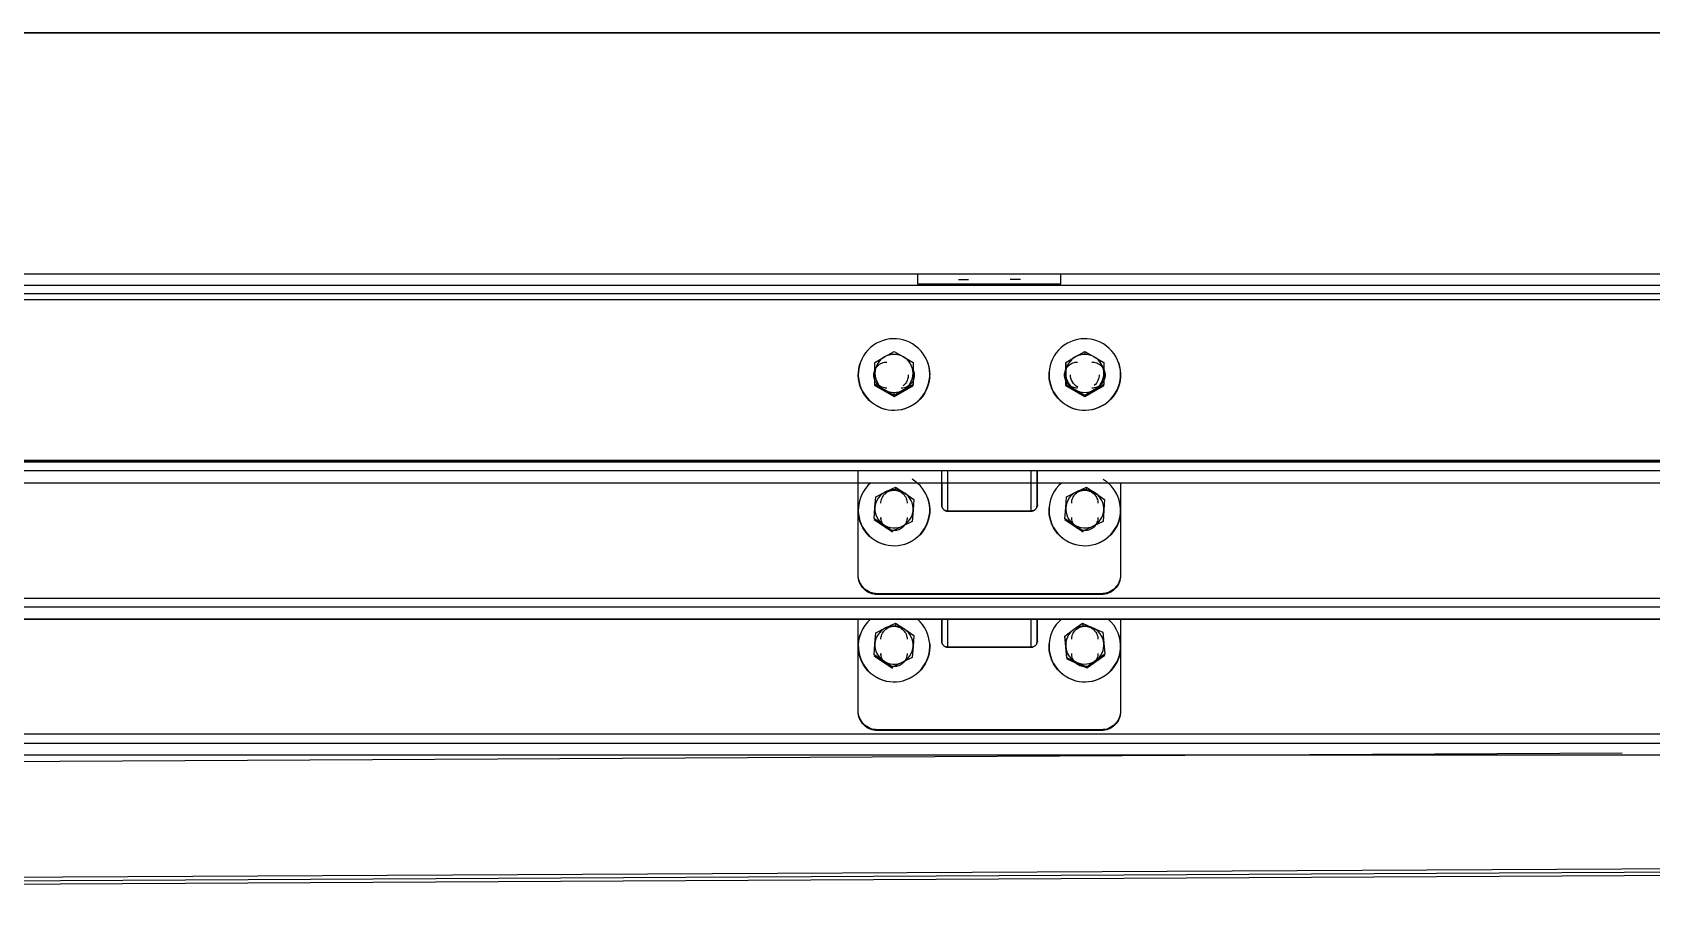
# Model space of a CAD drawing. Header units: millimetres. Extents: x 4625 to 14334, y 16216 to 31562.
# Drawn here: x 7175 to 7854, y 24731 to 25095 of the extents above; entities that cross this region are included whole.
import ezdxf

# ---------------------------------------------------------------- set-up
doc = ezdxf.new("R2010")
doc.units = ezdxf.units.MM
doc.header["$LTSCALE"] = 3
doc.layers.add('Default', color=7, linetype='Continuous')

msp = doc.modelspace()

# ---------------------------------------------------------------- linework, layer by layer
at = {"layer": 'Default'}
for p, q in [((5862.15, 25094.55), (8408.65, 25094.55)), ((5862.15, 25094.41), (8408.65, 25094.41)), ((5860.15, 24993.3), (8410.65, 24993.3)), ((7546.15, 24989.02), (7546.15, 24993.01)), ((7606.15, 24989.02), (7546.15, 24989.02)), ((7563.15, 24991.01), (7567.4, 24991.01)), ((7589.15, 24991.01), (7584.9, 24991.01)), ((7606.15, 24989.02), (7606.15, 24993.01)), ((8410.65, 24988.49), (5860.15, 24988.49)), ((5945.65, 24985.14), (8370.65, 24985.14)), ((8370.65, 24982.48), (5945.65, 24982.48)), ((7608.15, 24955.8), (7608.15, 24946.58)), ((7616.15, 24960.8), (7616.15, 24959.62)), ((7528.15, 24946.58), (7528.15, 24946.98)), ((7528.15, 24946.58), (7536.15, 24941.98)), ((7536.15, 24941.98), (7544.15, 24946.58)), ((7536.15, 24942.37), (7536.15, 24943.66)), ((7544.15, 24946.58), (7544.15, 24946.98)), ((7608.15, 24946.58), (7608.15, 24946.98)), ((7608.15, 24946.58), (7616.15, 24941.98)), ((7616.15, 24941.98), (7624.15, 24946.58)), ((7624.15, 24946.58), (7624.15, 24946.98)), ((8371.65, 24914.5), (5944.65, 24914.5)), ((8368.65, 24915.14), (5947.65, 24915.14)), ((8368.65, 24915), (5947.65, 24915)), ((8371.65, 24910.77), (5944.65, 24910.77)), ((7521.15, 24866.95), (7521.15, 24910.77)), ((7521.15, 24867.3), (7521.15, 24910.77)), ((7556.15, 24896.38), (7556.15, 24910.77)), ((7558.65, 24893.89), (7558.65, 24910.77)), ((7593.65, 24893.89), (7593.65, 24910.77)), ((7596.15, 24896.38), (7596.15, 24910.77)), ((7596.15, 24896.38), (7596.15, 24910.77)), ((7596.3, 24896.23), (7596.3, 24910.77)), ((8371.65, 24905.67), (5944.65, 24905.67)), ((8371.65, 24905.67), (5944.65, 24905.67)), ((7536.8, 24903.96), (7536.71, 24902.78)), ((7556, 24905.67), (7556, 24896.23)), ((7556.15, 24905.67), (7556.15, 24896.38)), ((7616.8, 24903.96), (7616.71, 24902.78)), ((7631.15, 24905.67), (7631.15, 24866.95)), ((7631.15, 24905.67), (7631.15, 24867.3)), ((7556, 24896.58), (7556, 24896.23)), ((7558.5, 24894.09), (7593.8, 24894.09)), ((7558.65, 24893.89), (7593.65, 24893.89)), ((7596.3, 24896.58), (7596.3, 24896.23)), ((7527.85, 24890.34), (7535.51, 24885.18)), ((7530.65, 24891.24), (7530.65, 24890.89)), ((7607.85, 24890.34), (7615.51, 24885.18)), ((5944.65, 24857.48), (8371.65, 24857.48)), ((5944.65, 24853.74), (8371.65, 24853.74)), ((7623.15, 24859.32), (7529.15, 24859.32)), ((7623.15, 24858.97), (7529.15, 24858.97)), ((5944.65, 24848.65), (8371.65, 24848.65)), ((8371.65, 24848.64), (5944.65, 24848.64)), ((7521.15, 24810.28), (7521.15, 24848.65)), ((7521.15, 24809.93), (7521.15, 24848.65)), ((7536.8, 24846.94), (7536.71, 24845.76)), ((7556, 24848.65), (7556, 24839.21)), ((7556.15, 24839.35), (7556.15, 24848.65)), ((7556.15, 24848.65), (7556.15, 24839.35)), ((7558.65, 24836.86), (7558.65, 24848.65)), ((7593.65, 24836.86), (7593.65, 24848.65)), ((7596.15, 24839.35), (7596.15, 24848.65)), ((7596.15, 24839.35), (7596.15, 24848.65)), ((7596.3, 24839.21), (7596.3, 24848.65)), ((7615.23, 24846.92), (7615.36, 24845.74)), ((7631.15, 24848.65), (7631.15, 24810.28)), ((7631.15, 24848.65), (7631.15, 24809.93)), ((7556, 24839.55), (7556, 24839.21)), ((7596.3, 24839.55), (7596.3, 24839.21)), ((7607.73, 24841.14), (7608.65, 24831.97)), ((7527.85, 24833.31), (7535.51, 24828.16)), ((7530.65, 24834.22), (7530.65, 24833.87)), ((7558.5, 24837.06), (7593.8, 24837.06)), ((7558.65, 24836.86), (7593.65, 24836.86)), ((7617.07, 24828.18), (7624.57, 24833.56)), ((7608.65, 24831.97), (7617.07, 24828.18)), ((8371.65, 24800.45), (5944.65, 24800.45)), ((7623.15, 24802.3), (7529.15, 24802.3)), ((7623.15, 24801.95), (7529.15, 24801.95)), ((5949.65, 24796.71), (8371.65, 24796.71)), ((5956.71, 24782.69), (7841.49, 24792.56)), ((5956.71, 24782.69), (7841.49, 24792.56)), ((8371.65, 24791.62), (5944.65, 24791.62)), ((8371.65, 24791.61), (5944.65, 24791.61)), ((5941.15, 24734.11), (8375.15, 24746.85)), ((5941.15, 24732.61), (8375.15, 24745.35)), ((8372.68, 24743.84), (5941.15, 24731.11))]:
    msp.add_line(p, q, dxfattribs=at)
for points in [[(7551.11, 24950.15, 0), (7551.15, 24951.49, 0), (7551.06, 24952.88, 0), (7550.83, 24954.3, 0), (7550.45, 24955.72, 0), (7549.92, 24957.12, 0), (7549.25, 24958.49, 0), (7548.43, 24959.79, 0), (7547.47, 24961.01, 0), (7546.4, 24962.12, 0), (7545.22, 24963.11, 0), (7543.95, 24963.97, 0), (7542.63, 24964.69, 0), (7541.27, 24965.26, 0), (7539.9, 24965.68, 0), (7538.54, 24965.96, 0), (7537.2, 24966.12, 0), (7535.85, 24966.15, 0), (7534.46, 24966.06, 0), (7533.04, 24965.83, 0), (7531.62, 24965.46, 0), (7530.21, 24964.93, 0), (7528.84, 24964.26, 0), (7527.53, 24963.44, 0), (7526.31, 24962.48, 0), (7525.19, 24961.41, 0), (7524.2, 24960.23, 0), (7523.34, 24958.97, 0), (7522.62, 24957.66, 0), (7522.05, 24956.3, 0), (7521.63, 24954.93, 0), (7521.34, 24953.57, 0), (7521.19, 24952.24, 0)], [(7631.11, 24950.15, 0), (7631.15, 24951.49, 0), (7631.06, 24952.88, 0), (7630.83, 24954.3, 0), (7630.45, 24955.72, 0), (7629.92, 24957.12, 0), (7629.25, 24958.49, 0), (7628.43, 24959.79, 0), (7627.47, 24961.01, 0), (7626.4, 24962.12, 0), (7625.22, 24963.11, 0), (7623.95, 24963.97, 0), (7622.63, 24964.69, 0), (7621.27, 24965.26, 0), (7619.9, 24965.68, 0), (7618.54, 24965.96, 0), (7617.2, 24966.12, 0), (7615.85, 24966.15, 0), (7614.46, 24966.06, 0), (7613.04, 24965.83, 0), (7611.62, 24965.46, 0), (7610.21, 24964.93, 0), (7608.84, 24964.26, 0), (7607.53, 24963.44, 0), (7606.31, 24962.48, 0), (7605.19, 24961.41, 0), (7604.2, 24960.23, 0), (7603.34, 24958.97, 0), (7602.62, 24957.66, 0), (7602.05, 24956.3, 0), (7601.63, 24954.93, 0), (7601.34, 24953.57, 0), (7601.19, 24952.24, 0)], [(7521.19, 24952.1, 0), (7521.36, 24953.56, 0), (7521.69, 24955.04, 0), (7522.19, 24956.53, 0), (7522.87, 24958, 0)], [(7533.15, 24945.43, 0), (7532.63, 24945.45, 0), (7532.1, 24945.53, 0), (7531.58, 24945.66, 0), (7531.06, 24945.84, 0), (7530.56, 24946.07, 0), (7530.09, 24946.36, 0), (7529.65, 24946.68, 0), (7529.24, 24947.05, 0), (7528.88, 24947.45, 0), (7528.57, 24947.88, 0), (7528.3, 24948.32, 0), (7528.08, 24948.79, 0), (7527.9, 24949.3, 0), (7527.76, 24949.82, 0), (7527.68, 24950.36, 0), (7527.65, 24950.91, 0), (7527.68, 24951.46, 0), (7527.76, 24952, 0), (7527.9, 24952.53, 0), (7528.08, 24953.03, 0), (7528.3, 24953.51, 0), (7528.57, 24953.95, 0), (7528.88, 24954.37, 0), (7529.24, 24954.77, 0), (7529.65, 24955.14, 0), (7530.09, 24955.47, 0), (7530.56, 24955.75, 0), (7531.06, 24955.99, 0), (7531.58, 24956.17, 0), (7532.1, 24956.3, 0), (7532.63, 24956.37, 0), (7533.15, 24956.4, 0)], [(7532.15, 24958.55, 0), (7531.31, 24957.99, 0), (7530.52, 24957.31, 0), (7529.82, 24956.51, 0), (7529.22, 24955.63, 0), (7528.75, 24954.67, 0), (7528.41, 24953.67, 0), (7528.22, 24952.65, 0), (7528.15, 24951.64, 0)], [(7528.15, 24956.2, 0), (7532.15, 24958.55, 0)], [(7528.15, 24951.64, 0), (7528.15, 24956.2, 0)], [(7532.15, 24958.55, 0), (7536.15, 24960.8, 0)], [(7540.15, 24958.55, 0), (7539.24, 24959, 0), (7538.26, 24959.34, 0), (7537.22, 24959.55, 0), (7536.15, 24959.62, 0), (7535.08, 24959.55, 0), (7534.05, 24959.34, 0), (7533.06, 24959, 0), (7532.15, 24958.55, 0)], [(7536.15, 24960.8, 0), (7540.15, 24958.55, 0)], [(7540.15, 24958.55, 0), (7544.15, 24956.2, 0)], [(7544.15, 24951.64, 0), (7544.09, 24952.65, 0), (7543.89, 24953.67, 0), (7543.55, 24954.67, 0), (7543.08, 24955.63, 0), (7542.48, 24956.51, 0), (7541.78, 24957.31, 0), (7541, 24957.99, 0), (7540.15, 24958.55, 0)], [(7544.15, 24956.2, 0), (7544.15, 24951.64, 0)], [(7550.22, 24956.25, 0), (7550.63, 24954.96, 0), (7550.92, 24953.66, 0), (7551.15, 24951.12, 0)], [(7613.15, 24945.43, 0), (7612.66, 24945.45, 0), (7612.15, 24945.52, 0), (7611.64, 24945.64, 0), (7611.13, 24945.81, 0), (7610.63, 24946.04, 0), (7610.14, 24946.32, 0), (7609.68, 24946.65, 0), (7609.26, 24947.03, 0), (7608.88, 24947.45, 0), (7608.55, 24947.91, 0), (7608.27, 24948.39, 0), (7608.04, 24948.89, 0), (7607.86, 24949.4, 0), (7607.74, 24949.91, 0), (7607.67, 24950.42, 0), (7607.65, 24950.91, 0), (7607.67, 24951.41, 0), (7607.74, 24951.91, 0), (7607.86, 24952.42, 0), (7608.04, 24952.93, 0), (7608.27, 24953.43, 0), (7608.55, 24953.92, 0), (7608.88, 24954.37, 0), (7609.26, 24954.79, 0), (7609.68, 24955.17, 0), (7610.14, 24955.51, 0), (7610.63, 24955.79, 0), (7611.13, 24956.01, 0), (7611.64, 24956.19, 0), (7612.15, 24956.31, 0), (7612.66, 24956.38, 0), (7613.15, 24956.4, 0)], [(7612.15, 24958.55, 0), (7611.31, 24957.99, 0), (7610.52, 24957.31, 0), (7609.82, 24956.51, 0), (7609.22, 24955.63, 0), (7608.75, 24954.67, 0), (7608.41, 24953.67, 0), (7608.22, 24952.65, 0), (7608.15, 24951.64, 0)], [(7608.15, 24956.2, 0), (7612.15, 24958.55, 0)], [(7608.15, 24951.64, 0), (7608.15, 24956.2, 0)], [(7612.15, 24958.55, 0), (7616.15, 24960.8, 0)], [(7616.15, 24959.62, 0), (7615.08, 24959.55, 0), (7614.05, 24959.34, 0), (7613.06, 24959, 0), (7612.15, 24958.55, 0)], [(7616.15, 24960.8, 0), (7620.15, 24958.55, 0)], [(7620.15, 24958.55, 0), (7619.24, 24959, 0), (7618.26, 24959.34, 0), (7617.22, 24959.55, 0), (7616.15, 24959.62, 0)], [(7619.15, 24956.4, 0), (7619.65, 24956.38, 0), (7620.15, 24956.31, 0), (7620.66, 24956.19, 0), (7621.18, 24956.01, 0), (7621.68, 24955.79, 0), (7622.16, 24955.51, 0), (7622.62, 24955.17, 0), (7623.04, 24954.79, 0), (7623.42, 24954.37, 0), (7623.75, 24953.92, 0), (7624.04, 24953.43, 0), (7624.27, 24952.93, 0), (7624.44, 24952.42, 0), (7624.56, 24951.91, 0), (7624.63, 24951.41, 0), (7624.65, 24950.91, 0), (7624.63, 24950.42, 0), (7624.56, 24949.91, 0), (7624.44, 24949.4, 0), (7624.27, 24948.89, 0), (7624.04, 24948.39, 0), (7623.75, 24947.91, 0), (7623.42, 24947.45, 0), (7623.04, 24947.03, 0), (7622.62, 24946.65, 0), (7622.16, 24946.32, 0), (7621.68, 24946.04, 0), (7621.18, 24945.81, 0), (7620.66, 24945.64, 0), (7620.15, 24945.52, 0), (7619.65, 24945.45, 0), (7619.15, 24945.43, 0)], [(7624.15, 24951.64, 0), (7624.09, 24952.65, 0), (7623.89, 24953.67, 0), (7623.55, 24954.67, 0), (7623.08, 24955.63, 0), (7622.48, 24956.51, 0), (7621.78, 24957.31, 0), (7621, 24957.99, 0), (7620.15, 24958.55, 0)], [(7620.15, 24958.55, 0), (7624.15, 24956.2, 0)], [(7624.15, 24956.2, 0), (7624.15, 24951.64, 0)], [(7630.24, 24956.18, 0), (7630.72, 24954.61, 0), (7631.02, 24953.04, 0), (7631.14, 24951.5, 0), (7631.11, 24950.01, 0)], [(7521.19, 24952.24, 0), (7521.15, 24950.89, 0), (7521.25, 24949.5, 0), (7521.48, 24948.09, 0), (7521.85, 24946.67, 0), (7522.38, 24945.26, 0), (7523.05, 24943.9, 0), (7523.88, 24942.59, 0), (7524.83, 24941.37, 0), (7525.91, 24940.26, 0), (7527.09, 24939.27, 0), (7528.35, 24938.41, 0), (7529.67, 24937.7, 0), (7531.03, 24937.13, 0), (7532.4, 24936.7, 0), (7533.76, 24936.42, 0), (7535.11, 24936.26, 0), (7536.45, 24936.23, 0), (7537.85, 24936.32, 0), (7539.26, 24936.55, 0), (7540.69, 24936.93, 0), (7542.09, 24937.45, 0), (7543.46, 24938.13, 0), (7544.77, 24938.95, 0), (7545.99, 24939.9, 0), (7547.11, 24940.97, 0), (7548.1, 24942.15, 0), (7548.96, 24943.41, 0), (7549.68, 24944.73, 0), (7550.25, 24946.08, 0), (7550.67, 24947.45, 0), (7550.96, 24948.81, 0), (7551.11, 24950.15, 0)], [(7551.11, 24950.01, 0), (7550.96, 24948.67, 0), (7550.67, 24947.31, 0), (7550.25, 24945.94, 0), (7549.68, 24944.59, 0), (7548.96, 24943.27, 0), (7548.1, 24942.01, 0), (7547.11, 24940.83, 0), (7545.99, 24939.76, 0), (7544.77, 24938.81, 0), (7543.46, 24937.99, 0), (7542.09, 24937.31, 0), (7540.69, 24936.79, 0), (7539.26, 24936.41, 0), (7537.85, 24936.18, 0), (7536.45, 24936.09, 0), (7535.11, 24936.13, 0), (7533.76, 24936.28, 0), (7532.4, 24936.56, 0), (7531.03, 24936.99, 0), (7529.67, 24937.56, 0), (7528.35, 24938.27, 0), (7527.09, 24939.13, 0), (7525.91, 24940.12, 0), (7524.83, 24941.24, 0), (7523.88, 24942.45, 0), (7523.05, 24943.76, 0), (7522.38, 24945.12, 0), (7521.85, 24946.53, 0), (7521.48, 24947.95, 0), (7521.25, 24949.36, 0), (7521.15, 24950.75, 0), (7521.19, 24952.1, 0)], [(7528.15, 24951.64, 0), (7528.22, 24950.63, 0), (7528.41, 24949.61, 0), (7528.75, 24948.61, 0), (7529.22, 24947.65, 0), (7529.82, 24946.76, 0), (7530.52, 24945.97, 0), (7531.31, 24945.29, 0), (7532.15, 24944.73, 0)], [(7528.15, 24946.98, 0), (7528.15, 24951.64, 0)], [(7543.87, 24953.73, 0), (7544.21, 24953.06, 0), (7544.45, 24952.37, 0), (7544.6, 24951.69, 0), (7544.65, 24951.01, 0), (7544.62, 24950.35, 0), (7544.51, 24949.66, 0), (7544.3, 24948.97, 0), (7543.99, 24948.3, 0), (7543.58, 24947.66, 0), (7543.08, 24947.07, 0), (7542.51, 24946.57, 0), (7541.87, 24946.15, 0), (7541.2, 24945.82, 0), (7540.51, 24945.6, 0), (7539.82, 24945.47, 0), (7539.15, 24945.43, 0)], [(7542.15, 24951.05, 0), (7542.12, 24950.46, 0), (7542.03, 24949.85, 0), (7541.87, 24949.23, 0), (7541.63, 24948.62, 0), (7541.33, 24948.02, 0), (7540.95, 24947.46, 0), (7540.51, 24946.94, 0), (7540.01, 24946.47, 0)], [(7540.15, 24944.73, 0), (7541, 24945.29, 0), (7541.78, 24945.97, 0), (7542.48, 24946.76, 0), (7543.08, 24947.65, 0), (7543.55, 24948.61, 0), (7543.89, 24949.61, 0), (7544.09, 24950.63, 0), (7544.15, 24951.64, 0)], [(7544.15, 24951.64, 0), (7544.15, 24946.98, 0)], [(7601.19, 24952.24, 0), (7601.15, 24950.89, 0), (7601.25, 24949.5, 0), (7601.48, 24948.09, 0), (7601.85, 24946.67, 0), (7602.38, 24945.26, 0), (7603.05, 24943.9, 0), (7603.88, 24942.59, 0), (7604.83, 24941.37, 0), (7605.91, 24940.26, 0), (7607.09, 24939.27, 0), (7608.35, 24938.41, 0), (7609.67, 24937.7, 0), (7611.03, 24937.13, 0), (7612.4, 24936.7, 0), (7613.76, 24936.42, 0), (7615.11, 24936.26, 0), (7616.45, 24936.23, 0), (7617.85, 24936.32, 0), (7619.26, 24936.55, 0), (7620.69, 24936.93, 0), (7622.09, 24937.45, 0), (7623.46, 24938.13, 0), (7624.77, 24938.95, 0), (7625.99, 24939.9, 0), (7627.11, 24940.97, 0), (7628.1, 24942.15, 0), (7628.96, 24943.41, 0), (7629.68, 24944.73, 0), (7630.25, 24946.08, 0), (7630.67, 24947.45, 0), (7630.96, 24948.81, 0), (7631.11, 24950.15, 0)], [(7631.11, 24950.01, 0), (7630.96, 24948.67, 0), (7630.67, 24947.31, 0), (7630.25, 24945.94, 0), (7629.68, 24944.59, 0), (7628.96, 24943.27, 0), (7628.1, 24942.01, 0), (7627.11, 24940.83, 0), (7625.99, 24939.76, 0), (7624.77, 24938.81, 0), (7623.46, 24937.99, 0), (7622.09, 24937.31, 0), (7620.69, 24936.79, 0), (7619.26, 24936.41, 0), (7617.85, 24936.18, 0), (7616.45, 24936.09, 0), (7615.11, 24936.13, 0), (7613.76, 24936.28, 0), (7612.4, 24936.56, 0), (7611.03, 24936.99, 0), (7609.67, 24937.56, 0), (7608.35, 24938.27, 0), (7607.09, 24939.13, 0), (7605.91, 24940.12, 0), (7604.83, 24941.24, 0), (7603.88, 24942.45, 0), (7603.05, 24943.76, 0), (7602.38, 24945.12, 0), (7601.85, 24946.53, 0), (7601.48, 24947.95, 0), (7601.25, 24949.36, 0), (7601.15, 24950.75, 0), (7601.19, 24952.1, 0)], [(7608.15, 24951.64, 0), (7608.22, 24950.63, 0), (7608.41, 24949.61, 0), (7608.75, 24948.61, 0), (7609.22, 24947.65, 0), (7609.82, 24946.76, 0), (7610.52, 24945.97, 0), (7611.31, 24945.29, 0), (7612.15, 24944.73, 0)], [(7608.15, 24946.98, 0), (7608.15, 24951.64, 0)], [(7613.26, 24945.81, 0), (7612.57, 24946.25, 0), (7611.94, 24946.79, 0), (7611.39, 24947.41, 0), (7610.93, 24948.1, 0), (7610.58, 24948.83, 0), (7610.34, 24949.58, 0), (7610.2, 24950.33, 0), (7610.15, 24951.05, 0)], [(7622.15, 24951.05, 0), (7622.12, 24950.48, 0), (7622.04, 24949.88, 0), (7621.88, 24949.29, 0), (7621.67, 24948.69, 0), (7621.38, 24948.11, 0), (7621.03, 24947.56, 0), (7620.61, 24947.05, 0), (7620.14, 24946.58, 0)], [(7620.15, 24944.73, 0), (7621, 24945.29, 0), (7621.78, 24945.97, 0), (7622.48, 24946.76, 0), (7623.08, 24947.65, 0), (7623.55, 24948.61, 0), (7623.89, 24949.61, 0), (7624.09, 24950.63, 0), (7624.15, 24951.64, 0)], [(7624.15, 24951.64, 0), (7624.15, 24946.98, 0)], [(7532.15, 24944.73, 0), (7528.15, 24946.98, 0)], [(7532.15, 24944.73, 0), (7533.06, 24944.28, 0), (7534.05, 24943.94, 0), (7535.08, 24943.73, 0), (7536.15, 24943.66, 0)], [(7536.15, 24942.37, 0), (7532.15, 24944.73, 0)], [(7536.15, 24943.66, 0), (7537.22, 24943.73, 0), (7538.26, 24943.94, 0), (7539.24, 24944.28, 0), (7540.15, 24944.73, 0)], [(7540.15, 24944.73, 0), (7536.15, 24942.37, 0)], [(7544.15, 24946.98, 0), (7540.15, 24944.73, 0)], [(7612.15, 24944.73, 0), (7608.15, 24946.98, 0)], [(7616.15, 24942.37, 0), (7612.15, 24944.73, 0)], [(7612.15, 24944.73, 0), (7613.06, 24944.28, 0), (7614.05, 24943.94, 0), (7615.08, 24943.73, 0), (7616.15, 24943.66, 0), (7617.22, 24943.73, 0), (7618.26, 24943.94, 0), (7619.24, 24944.28, 0), (7620.15, 24944.73, 0)], [(7620.15, 24944.73, 0), (7616.15, 24942.37, 0)], [(7624.15, 24946.98, 0), (7620.15, 24944.73, 0)], [(7551.11, 24893.33, 0), (7551.13, 24895.23, 0), (7550.88, 24897.19, 0), (7550.36, 24899.18, 0), (7549.54, 24901.13, 0), (7548.43, 24902.97, 0), (7547.06, 24904.65, 0), (7545.46, 24906.11, 0), (7543.7, 24907.31, 0)], [(7631.11, 24893.33, 0), (7631.13, 24895.21, 0), (7630.89, 24897.15, 0), (7630.38, 24899.12, 0), (7629.58, 24901.05, 0), (7628.49, 24902.88, 0), (7627.15, 24904.55, 0), (7625.58, 24906.01, 0), (7623.85, 24907.22, 0)], [(7526.32, 24905.67, 0), (7525.2, 24904.6, 0), (7524.2, 24903.42, 0), (7523.34, 24902.16, 0), (7522.63, 24900.84, 0), (7522.05, 24899.49, 0), (7521.63, 24898.12, 0), (7521.34, 24896.76, 0), (7521.19, 24895.42, 0)], [(7532.64, 24901.99, 0), (7531.76, 24901.49, 0), (7530.93, 24900.87, 0), (7530.18, 24900.13, 0), (7529.52, 24899.28, 0), (7528.98, 24898.36, 0), (7528.58, 24897.39, 0), (7528.31, 24896.38, 0), (7528.17, 24895.38, 0)], [(7528.49, 24899.93, 0), (7532.64, 24901.99, 0)], [(7530.65, 24897.23, 0), (7530.67, 24897.72, 0), (7530.74, 24898.23, 0), (7530.86, 24898.74, 0), (7531.04, 24899.25, 0), (7531.27, 24899.75, 0), (7531.55, 24900.23, 0), (7531.88, 24900.69, 0), (7532.26, 24901.11, 0), (7532.68, 24901.49, 0), (7533.14, 24901.82, 0), (7533.63, 24902.1, 0), (7534.13, 24902.33, 0), (7534.64, 24902.5, 0), (7535.15, 24902.62, 0), (7535.66, 24902.69, 0), (7536.15, 24902.72, 0), (7536.65, 24902.69, 0), (7537.15, 24902.62, 0), (7537.66, 24902.5, 0), (7538.18, 24902.33, 0), (7538.68, 24902.1, 0), (7539.16, 24901.82, 0), (7539.62, 24901.49, 0), (7540.04, 24901.11, 0), (7540.42, 24900.69, 0), (7540.75, 24900.23, 0), (7541.04, 24899.75, 0), (7541.27, 24899.25, 0), (7541.44, 24898.74, 0), (7541.56, 24898.23, 0), (7541.63, 24897.72, 0), (7541.65, 24897.23, 0)], [(7532.64, 24901.99, 0), (7536.8, 24903.96, 0)], [(7536.71, 24902.78, 0), (7535.64, 24902.79, 0), (7534.59, 24902.65, 0), (7533.58, 24902.38, 0), (7532.64, 24901.99, 0)], [(7540.62, 24901.44, 0), (7539.75, 24901.95, 0), (7538.79, 24902.36, 0), (7537.77, 24902.64, 0), (7536.71, 24902.78, 0)], [(7536.8, 24903.96, 0), (7540.62, 24901.44, 0)], [(7544.13, 24894.27, 0), (7544.14, 24895.28, 0), (7544.01, 24896.31, 0), (7543.75, 24897.33, 0), (7543.34, 24898.32, 0), (7542.81, 24899.25, 0), (7542.17, 24900.08, 0), (7541.43, 24900.82, 0), (7540.62, 24901.44, 0)], [(7540.62, 24901.44, 0), (7544.45, 24898.81, 0)], [(7606.32, 24905.67, 0), (7605.2, 24904.6, 0), (7604.2, 24903.42, 0), (7603.34, 24902.16, 0), (7602.63, 24900.84, 0), (7602.05, 24899.49, 0), (7601.63, 24898.12, 0), (7601.34, 24896.76, 0), (7601.19, 24895.42, 0)], [(7612.64, 24901.99, 0), (7611.76, 24901.49, 0), (7610.93, 24900.87, 0), (7610.18, 24900.13, 0), (7609.52, 24899.28, 0), (7608.98, 24898.36, 0), (7608.58, 24897.39, 0), (7608.31, 24896.38, 0), (7608.17, 24895.38, 0)], [(7608.49, 24899.93, 0), (7612.64, 24901.99, 0)], [(7610.65, 24897.23, 0), (7610.67, 24897.72, 0), (7610.74, 24898.23, 0), (7610.86, 24898.74, 0), (7611.04, 24899.25, 0), (7611.27, 24899.75, 0), (7611.55, 24900.23, 0), (7611.88, 24900.69, 0), (7612.26, 24901.11, 0), (7612.68, 24901.49, 0), (7613.14, 24901.82, 0), (7613.63, 24902.1, 0), (7614.13, 24902.33, 0), (7614.64, 24902.5, 0), (7615.15, 24902.62, 0), (7615.66, 24902.69, 0), (7616.15, 24902.72, 0), (7616.65, 24902.69, 0), (7617.15, 24902.62, 0), (7617.66, 24902.5, 0), (7618.18, 24902.33, 0), (7618.68, 24902.1, 0), (7619.16, 24901.82, 0), (7619.62, 24901.49, 0), (7620.04, 24901.11, 0), (7620.42, 24900.69, 0), (7620.75, 24900.23, 0), (7621.04, 24899.75, 0), (7621.27, 24899.25, 0), (7621.44, 24898.74, 0), (7621.56, 24898.23, 0), (7621.63, 24897.72, 0), (7621.65, 24897.23, 0)], [(7612.64, 24901.99, 0), (7616.8, 24903.96, 0)], [(7616.71, 24902.78, 0), (7615.64, 24902.79, 0), (7614.59, 24902.65, 0), (7613.58, 24902.38, 0), (7612.64, 24901.99, 0)], [(7620.62, 24901.44, 0), (7619.75, 24901.95, 0), (7618.79, 24902.36, 0), (7617.77, 24902.64, 0), (7616.71, 24902.78, 0)], [(7616.8, 24903.96, 0), (7620.62, 24901.44, 0)], [(7620.62, 24901.44, 0), (7624.45, 24898.81, 0)], [(7624.13, 24894.27, 0), (7624.14, 24895.28, 0), (7624.01, 24896.31, 0), (7623.75, 24897.33, 0), (7623.34, 24898.32, 0), (7622.81, 24899.25, 0), (7622.17, 24900.08, 0), (7621.43, 24900.82, 0), (7620.62, 24901.44, 0)], [(7521.19, 24895.42, 0), (7521.15, 24894.07, 0), (7521.25, 24892.69, 0), (7521.48, 24891.27, 0), (7521.85, 24889.85, 0), (7522.38, 24888.45, 0), (7523.05, 24887.08, 0), (7523.88, 24885.78, 0), (7524.83, 24884.56, 0), (7525.91, 24883.44, 0), (7527.09, 24882.45, 0), (7528.35, 24881.6, 0), (7529.67, 24880.88, 0), (7531.03, 24880.31, 0), (7532.4, 24879.89, 0), (7533.76, 24879.6, 0), (7535.11, 24879.45, 0), (7536.45, 24879.41, 0), (7537.85, 24879.51, 0), (7539.26, 24879.74, 0), (7540.69, 24880.11, 0), (7542.09, 24880.64, 0), (7543.46, 24881.31, 0), (7544.77, 24882.13, 0), (7545.99, 24883.08, 0), (7547.11, 24884.16, 0), (7548.1, 24885.33, 0), (7548.96, 24886.59, 0), (7549.68, 24887.91, 0), (7550.25, 24889.26, 0), (7550.67, 24890.63, 0), (7550.96, 24891.99, 0), (7551.11, 24893.33, 0)], [(7551.11, 24893.19, 0), (7550.96, 24891.85, 0), (7550.67, 24890.49, 0), (7550.25, 24889.12, 0), (7549.68, 24887.77, 0), (7548.96, 24886.45, 0), (7548.1, 24885.19, 0), (7547.11, 24884.02, 0), (7545.99, 24882.94, 0), (7544.77, 24881.99, 0), (7543.46, 24881.17, 0), (7542.09, 24880.5, 0), (7540.69, 24879.97, 0), (7539.26, 24879.6, 0), (7537.85, 24879.37, 0), (7536.45, 24879.28, 0), (7535.11, 24879.31, 0), (7533.76, 24879.46, 0), (7532.4, 24879.75, 0), (7531.03, 24880.17, 0), (7529.67, 24880.74, 0), (7528.35, 24881.46, 0), (7527.09, 24882.31, 0), (7525.91, 24883.31, 0), (7524.83, 24884.42, 0), (7523.88, 24885.64, 0), (7523.05, 24886.94, 0), (7522.38, 24888.31, 0), (7521.85, 24889.71, 0), (7521.48, 24891.13, 0), (7521.25, 24892.55, 0), (7521.15, 24893.93, 0), (7521.19, 24895.28, 0)], [(7527.85, 24890.73, 0), (7528.17, 24895.38, 0)], [(7528.17, 24895.38, 0), (7528.16, 24894.37, 0), (7528.29, 24893.33, 0), (7528.56, 24892.31, 0), (7528.96, 24891.32, 0), (7529.49, 24890.4, 0), (7530.14, 24889.56, 0), (7530.87, 24888.82, 0), (7531.68, 24888.21, 0)], [(7528.17, 24895.38, 0), (7528.49, 24899.93, 0)], [(7539.66, 24887.65, 0), (7540.54, 24888.15, 0), (7541.37, 24888.77, 0), (7542.13, 24889.52, 0), (7542.78, 24890.36, 0), (7543.32, 24891.28, 0), (7543.73, 24892.26, 0), (7544, 24893.26, 0), (7544.13, 24894.27, 0)], [(7544.13, 24894.27, 0), (7543.81, 24889.62, 0)], [(7544.45, 24898.81, 0), (7544.13, 24894.27, 0)], [(7550.31, 24899.18, 0), (7550.75, 24897.66, 0), (7551.03, 24896.14, 0), (7551.15, 24894.64, 0), (7551.11, 24893.19, 0)], [(7556, 24896.58, 0), (7556.01, 24896.36, 0), (7556.04, 24896.13, 0), (7556.1, 24895.89, 0), (7556.18, 24895.66, 0), (7556.28, 24895.43, 0), (7556.41, 24895.22, 0), (7556.56, 24895.01, 0), (7556.73, 24894.82, 0), (7556.93, 24894.64, 0), (7557.13, 24894.49, 0), (7557.35, 24894.36, 0), (7557.58, 24894.26, 0), (7557.81, 24894.18, 0), (7558.05, 24894.13, 0), (7558.28, 24894.1, 0), (7558.5, 24894.09, 0)], [(7556.15, 24896.38, 0), (7556.16, 24896.16, 0), (7556.19, 24895.93, 0), (7556.25, 24895.69, 0), (7556.33, 24895.46, 0), (7556.43, 24895.24, 0), (7556.56, 24895.02, 0), (7556.71, 24894.81, 0), (7556.88, 24894.62, 0), (7557.08, 24894.44, 0), (7557.28, 24894.29, 0), (7557.5, 24894.17, 0), (7557.73, 24894.06, 0), (7557.96, 24893.98, 0), (7558.2, 24893.93, 0), (7558.43, 24893.9, 0), (7558.65, 24893.89, 0)], [(7593.65, 24893.89, 0), (7593.88, 24893.9, 0), (7594.11, 24893.93, 0), (7594.34, 24893.98, 0), (7594.57, 24894.06, 0), (7594.8, 24894.17, 0), (7595.02, 24894.29, 0), (7595.23, 24894.44, 0), (7595.42, 24894.62, 0), (7595.59, 24894.81, 0), (7595.74, 24895.02, 0), (7595.87, 24895.24, 0), (7595.98, 24895.46, 0), (7596.05, 24895.69, 0), (7596.11, 24895.93, 0), (7596.14, 24896.16, 0), (7596.15, 24896.38, 0)], [(7593.8, 24894.09, 0), (7594.03, 24894.1, 0), (7594.26, 24894.13, 0), (7594.49, 24894.18, 0), (7594.72, 24894.26, 0), (7594.95, 24894.36, 0), (7595.17, 24894.49, 0), (7595.38, 24894.64, 0), (7595.57, 24894.82, 0), (7595.74, 24895.01, 0), (7595.89, 24895.22, 0), (7596.02, 24895.43, 0), (7596.13, 24895.66, 0), (7596.2, 24895.89, 0), (7596.26, 24896.13, 0), (7596.29, 24896.36, 0), (7596.3, 24896.58, 0)], [(7601.19, 24895.42, 0), (7601.15, 24894.07, 0), (7601.25, 24892.69, 0), (7601.48, 24891.27, 0), (7601.85, 24889.85, 0), (7602.38, 24888.45, 0), (7603.05, 24887.08, 0), (7603.88, 24885.78, 0), (7604.83, 24884.56, 0), (7605.91, 24883.44, 0), (7607.09, 24882.45, 0), (7608.35, 24881.6, 0), (7609.67, 24880.88, 0), (7611.03, 24880.31, 0), (7612.4, 24879.89, 0), (7613.76, 24879.6, 0), (7615.11, 24879.45, 0), (7616.45, 24879.41, 0), (7617.85, 24879.51, 0), (7619.26, 24879.74, 0), (7620.69, 24880.11, 0), (7622.09, 24880.64, 0), (7623.46, 24881.31, 0), (7624.77, 24882.13, 0), (7625.99, 24883.08, 0), (7627.11, 24884.16, 0), (7628.1, 24885.33, 0), (7628.96, 24886.59, 0), (7629.68, 24887.91, 0), (7630.25, 24889.26, 0), (7630.67, 24890.63, 0), (7630.96, 24891.99, 0), (7631.11, 24893.33, 0)], [(7631.11, 24893.19, 0), (7630.96, 24891.85, 0), (7630.67, 24890.49, 0), (7630.25, 24889.12, 0), (7629.68, 24887.77, 0), (7628.96, 24886.45, 0), (7628.1, 24885.19, 0), (7627.11, 24884.02, 0), (7625.99, 24882.94, 0), (7624.77, 24881.99, 0), (7623.46, 24881.17, 0), (7622.09, 24880.5, 0), (7620.69, 24879.97, 0), (7619.26, 24879.6, 0), (7617.85, 24879.37, 0), (7616.45, 24879.28, 0), (7615.11, 24879.31, 0), (7613.76, 24879.46, 0), (7612.4, 24879.75, 0), (7611.03, 24880.17, 0), (7609.67, 24880.74, 0), (7608.35, 24881.46, 0), (7607.09, 24882.31, 0), (7605.91, 24883.31, 0), (7604.83, 24884.42, 0), (7603.88, 24885.64, 0), (7603.05, 24886.94, 0), (7602.38, 24888.31, 0), (7601.85, 24889.71, 0), (7601.48, 24891.13, 0), (7601.25, 24892.55, 0), (7601.15, 24893.93, 0), (7601.19, 24895.28, 0)], [(7607.85, 24890.73, 0), (7608.17, 24895.38, 0)], [(7608.17, 24895.38, 0), (7608.16, 24894.37, 0), (7608.29, 24893.33, 0), (7608.56, 24892.31, 0), (7608.96, 24891.32, 0), (7609.49, 24890.4, 0), (7610.14, 24889.56, 0), (7610.87, 24888.82, 0), (7611.68, 24888.21, 0)], [(7608.17, 24895.38, 0), (7608.49, 24899.93, 0)], [(7619.66, 24887.65, 0), (7620.54, 24888.15, 0), (7621.37, 24888.77, 0), (7622.13, 24889.52, 0), (7622.78, 24890.36, 0), (7623.32, 24891.28, 0), (7623.73, 24892.26, 0), (7624, 24893.26, 0), (7624.13, 24894.27, 0)], [(7624.13, 24894.27, 0), (7623.81, 24889.62, 0)], [(7624.45, 24898.81, 0), (7624.13, 24894.27, 0)], [(7630.33, 24899.11, 0), (7630.77, 24897.61, 0), (7631.03, 24896.1, 0), (7631.15, 24894.62, 0), (7631.11, 24893.19, 0)], [(7531.68, 24888.21, 0), (7527.85, 24890.73, 0)], [(7541.65, 24891.24, 0), (7541.63, 24890.75, 0), (7541.56, 24890.24, 0), (7541.44, 24889.73, 0), (7541.27, 24889.22, 0), (7541.04, 24888.72, 0), (7540.75, 24888.24, 0), (7540.42, 24887.78, 0), (7540.04, 24887.36, 0), (7539.62, 24886.98, 0), (7539.16, 24886.65, 0), (7538.68, 24886.37, 0), (7538.18, 24886.14, 0), (7537.66, 24885.97, 0), (7537.15, 24885.85, 0), (7536.65, 24885.78, 0), (7536.15, 24885.76, 0), (7535.66, 24885.78, 0), (7535.15, 24885.85, 0), (7534.64, 24885.97, 0), (7534.13, 24886.14, 0), (7533.63, 24886.37, 0), (7533.14, 24886.65, 0), (7532.68, 24886.98, 0), (7532.26, 24887.36, 0), (7531.88, 24887.78, 0), (7531.55, 24888.24, 0), (7531.27, 24888.72, 0), (7531.04, 24889.22, 0), (7530.86, 24889.73, 0), (7530.74, 24890.24, 0), (7530.67, 24890.75, 0), (7530.65, 24891.24, 0)], [(7535.51, 24885.58, 0), (7531.68, 24888.21, 0)], [(7531.68, 24888.21, 0), (7532.55, 24887.69, 0), (7533.51, 24887.29, 0), (7534.53, 24887.01, 0), (7535.59, 24886.86, 0), (7536.66, 24886.86, 0), (7537.71, 24886.99, 0), (7538.72, 24887.26, 0), (7539.66, 24887.65, 0)], [(7539.66, 24887.65, 0), (7535.51, 24885.58, 0)], [(7543.81, 24889.62, 0), (7539.66, 24887.65, 0)], [(7611.68, 24888.21, 0), (7607.85, 24890.73, 0)], [(7621.65, 24891.24, 0), (7621.63, 24890.75, 0), (7621.56, 24890.24, 0), (7621.44, 24889.73, 0), (7621.27, 24889.22, 0), (7621.04, 24888.72, 0), (7620.75, 24888.24, 0), (7620.42, 24887.78, 0), (7620.04, 24887.36, 0), (7619.62, 24886.98, 0), (7619.16, 24886.65, 0), (7618.68, 24886.37, 0), (7618.18, 24886.14, 0), (7617.66, 24885.97, 0), (7617.15, 24885.85, 0), (7616.65, 24885.78, 0), (7616.15, 24885.76, 0), (7615.66, 24885.78, 0), (7615.15, 24885.85, 0), (7614.64, 24885.97, 0), (7614.13, 24886.14, 0), (7613.63, 24886.37, 0), (7613.14, 24886.65, 0), (7612.68, 24886.98, 0), (7612.26, 24887.36, 0), (7611.88, 24887.78, 0), (7611.55, 24888.24, 0), (7611.27, 24888.72, 0), (7611.04, 24889.22, 0), (7610.86, 24889.73, 0), (7610.74, 24890.24, 0), (7610.67, 24890.75, 0), (7610.65, 24891.24, 0)], [(7615.51, 24885.58, 0), (7611.68, 24888.21, 0)], [(7611.68, 24888.21, 0), (7612.55, 24887.69, 0), (7613.51, 24887.29, 0), (7614.53, 24887.01, 0), (7615.59, 24886.86, 0), (7616.66, 24886.86, 0), (7617.71, 24886.99, 0), (7618.72, 24887.26, 0), (7619.66, 24887.65, 0)], [(7619.66, 24887.65, 0), (7615.51, 24885.58, 0)], [(7623.81, 24889.62, 0), (7619.66, 24887.65, 0)], [(7529.15, 24859.32, 0), (7528.43, 24859.35, 0), (7527.7, 24859.45, 0), (7526.95, 24859.63, 0), (7526.21, 24859.88, 0), (7525.48, 24860.21, 0), (7524.77, 24860.62, 0), (7524.11, 24861.11, 0), (7523.49, 24861.66, 0), (7522.94, 24862.27, 0), (7522.46, 24862.93, 0), (7522.05, 24863.64, 0), (7521.71, 24864.36, 0), (7521.46, 24865.11, 0), (7521.29, 24865.85, 0), (7521.18, 24866.58, 0), (7521.15, 24867.3, 0)], [(7529.15, 24858.97, 0), (7528.43, 24859, 0), (7527.7, 24859.11, 0), (7526.95, 24859.28, 0), (7526.21, 24859.53, 0), (7525.48, 24859.86, 0), (7524.77, 24860.27, 0), (7524.11, 24860.76, 0), (7523.49, 24861.31, 0), (7522.94, 24861.92, 0), (7522.46, 24862.59, 0), (7522.05, 24863.29, 0), (7521.71, 24864.02, 0), (7521.46, 24864.76, 0), (7521.29, 24865.5, 0), (7521.18, 24866.24, 0), (7521.15, 24866.95, 0)], [(7631.15, 24867.3, 0), (7631.12, 24866.58, 0), (7631.02, 24865.85, 0), (7630.84, 24865.11, 0), (7630.59, 24864.36, 0), (7630.26, 24863.64, 0), (7629.85, 24862.93, 0), (7629.36, 24862.27, 0), (7628.81, 24861.66, 0), (7628.19, 24861.11, 0), (7627.53, 24860.62, 0), (7626.83, 24860.21, 0), (7626.1, 24859.88, 0), (7625.35, 24859.63, 0), (7624.61, 24859.45, 0), (7623.87, 24859.35, 0), (7623.15, 24859.32, 0)], [(7631.15, 24866.95, 0), (7631.12, 24866.24, 0), (7631.02, 24865.5, 0), (7630.84, 24864.76, 0), (7630.59, 24864.02, 0), (7630.26, 24863.29, 0), (7629.85, 24862.59, 0), (7629.36, 24861.92, 0), (7628.81, 24861.31, 0), (7628.19, 24860.76, 0), (7627.53, 24860.27, 0), (7626.83, 24859.86, 0), (7626.1, 24859.53, 0), (7625.35, 24859.28, 0), (7624.61, 24859.11, 0), (7623.87, 24859, 0), (7623.15, 24858.97, 0)], [(7526.32, 24848.65, 0), (7525.02, 24847.38, 0), (7523.89, 24845.97, 0), (7522.94, 24844.44, 0), (7522.19, 24842.83, 0), (7521.65, 24841.18, 0), (7521.31, 24839.52, 0), (7521.16, 24837.88, 0), (7521.19, 24836.31, 0)], [(7532.64, 24844.97, 0), (7536.8, 24846.94, 0)], [(7536.8, 24846.94, 0), (7540.62, 24844.41, 0)], [(7551.11, 24838.39, 0), (7550.96, 24839.73, 0), (7550.67, 24841.09, 0), (7550.25, 24842.46, 0), (7549.68, 24843.82, 0), (7548.96, 24845.14, 0), (7548.1, 24846.4, 0), (7547.1, 24847.57, 0), (7545.99, 24848.65, 0)], [(7606.32, 24848.65, 0), (7605.2, 24847.57, 0), (7604.2, 24846.4, 0), (7603.34, 24845.14, 0), (7602.63, 24843.82, 0), (7602.05, 24842.46, 0), (7601.63, 24841.09, 0), (7601.34, 24839.73, 0), (7601.19, 24838.39, 0)], [(7611.48, 24844.28, 0), (7615.23, 24846.92, 0)], [(7615.23, 24846.92, 0), (7619.44, 24845.07, 0)], [(7631.11, 24836.31, 0), (7631.14, 24837.88, 0), (7630.99, 24839.52, 0), (7630.65, 24841.18, 0), (7630.11, 24842.83, 0), (7629.36, 24844.44, 0), (7628.41, 24845.97, 0), (7627.28, 24847.38, 0), (7625.99, 24848.65, 0)], [(7521.19, 24836.17, 0), (7521.16, 24837.62, 0), (7521.27, 24839.12, 0), (7521.55, 24840.65, 0), (7522, 24842.18, 0)], [(7532.64, 24844.97, 0), (7531.76, 24844.47, 0), (7530.93, 24843.84, 0), (7530.18, 24843.1, 0), (7529.52, 24842.26, 0), (7528.98, 24841.34, 0), (7528.58, 24840.36, 0), (7528.31, 24839.36, 0), (7528.17, 24838.35, 0)], [(7528.17, 24838.35, 0), (7528.49, 24842.9, 0)], [(7528.49, 24842.9, 0), (7532.64, 24844.97, 0)], [(7530.65, 24840.2, 0), (7530.67, 24840.7, 0), (7530.74, 24841.2, 0), (7530.86, 24841.71, 0), (7531.04, 24842.22, 0), (7531.27, 24842.72, 0), (7531.55, 24843.2, 0), (7531.88, 24843.66, 0), (7532.26, 24844.08, 0), (7532.68, 24844.46, 0), (7533.14, 24844.79, 0), (7533.63, 24845.08, 0), (7534.13, 24845.3, 0), (7534.64, 24845.48, 0), (7535.15, 24845.6, 0), (7535.66, 24845.67, 0), (7536.15, 24845.69, 0), (7536.65, 24845.67, 0), (7537.15, 24845.6, 0), (7537.66, 24845.48, 0), (7538.18, 24845.3, 0), (7538.68, 24845.08, 0), (7539.16, 24844.79, 0), (7539.62, 24844.46, 0), (7540.04, 24844.08, 0), (7540.42, 24843.66, 0), (7540.75, 24843.2, 0), (7541.04, 24842.72, 0), (7541.27, 24842.22, 0), (7541.44, 24841.71, 0), (7541.56, 24841.2, 0), (7541.63, 24840.7, 0), (7541.65, 24840.2, 0)], [(7536.71, 24845.76, 0), (7535.64, 24845.76, 0), (7534.59, 24845.62, 0), (7533.58, 24845.35, 0), (7532.64, 24844.97, 0)], [(7540.62, 24844.41, 0), (7539.75, 24844.92, 0), (7538.79, 24845.33, 0), (7537.77, 24845.61, 0), (7536.71, 24845.76, 0)], [(7540.62, 24844.41, 0), (7544.45, 24841.79, 0)], [(7544.13, 24837.24, 0), (7544.14, 24838.25, 0), (7544.01, 24839.28, 0), (7543.75, 24840.31, 0), (7543.34, 24841.29, 0), (7542.81, 24842.22, 0), (7542.17, 24843.06, 0), (7541.43, 24843.79, 0), (7540.62, 24844.41, 0)], [(7544.45, 24841.79, 0), (7544.13, 24837.24, 0)], [(7556, 24839.55, 0), (7556.01, 24839.33, 0), (7556.04, 24839.1, 0), (7556.1, 24838.87, 0), (7556.18, 24838.64, 0), (7556.28, 24838.41, 0), (7556.41, 24838.19, 0), (7556.56, 24837.98, 0), (7556.73, 24837.79, 0), (7556.93, 24837.62, 0), (7557.13, 24837.47, 0), (7557.35, 24837.34, 0), (7557.58, 24837.24, 0), (7557.81, 24837.16, 0), (7558.05, 24837.1, 0), (7558.28, 24837.07, 0), (7558.5, 24837.06, 0)], [(7556.15, 24839.35, 0), (7556.16, 24839.13, 0), (7556.19, 24838.9, 0), (7556.25, 24838.67, 0), (7556.33, 24838.44, 0), (7556.43, 24838.21, 0), (7556.56, 24837.99, 0), (7556.71, 24837.78, 0), (7556.88, 24837.59, 0), (7557.08, 24837.42, 0), (7557.28, 24837.27, 0), (7557.5, 24837.14, 0), (7557.73, 24837.04, 0), (7557.96, 24836.96, 0), (7558.2, 24836.9, 0), (7558.43, 24836.87, 0), (7558.65, 24836.86, 0)], [(7593.65, 24836.86, 0), (7593.88, 24836.87, 0), (7594.11, 24836.9, 0), (7594.34, 24836.96, 0), (7594.57, 24837.04, 0), (7594.8, 24837.14, 0), (7595.02, 24837.27, 0), (7595.23, 24837.42, 0), (7595.42, 24837.59, 0), (7595.59, 24837.78, 0), (7595.74, 24837.99, 0), (7595.87, 24838.21, 0), (7595.98, 24838.44, 0), (7596.05, 24838.67, 0), (7596.11, 24838.9, 0), (7596.14, 24839.13, 0), (7596.15, 24839.35, 0)], [(7593.8, 24837.06, 0), (7594.03, 24837.07, 0), (7594.26, 24837.1, 0), (7594.49, 24837.16, 0), (7594.72, 24837.24, 0), (7594.95, 24837.34, 0), (7595.17, 24837.47, 0), (7595.38, 24837.62, 0), (7595.57, 24837.79, 0), (7595.74, 24837.98, 0), (7595.89, 24838.19, 0), (7596.02, 24838.41, 0), (7596.13, 24838.64, 0), (7596.2, 24838.87, 0), (7596.26, 24839.1, 0), (7596.29, 24839.33, 0), (7596.3, 24839.55, 0)], [(7607.73, 24841.54, 0), (7611.48, 24844.28, 0)], [(7608.19, 24837, 0), (7607.73, 24841.54, 0)], [(7611.48, 24844.28, 0), (7610.7, 24843.63, 0), (7609.98, 24842.88, 0), (7609.36, 24842.02, 0), (7608.86, 24841.08, 0), (7608.49, 24840.08, 0), (7608.25, 24839.05, 0), (7608.15, 24838.01, 0), (7608.19, 24837, 0)], [(7610.65, 24840.2, 0), (7610.67, 24840.7, 0), (7610.74, 24841.2, 0), (7610.86, 24841.71, 0), (7611.04, 24842.22, 0), (7611.27, 24842.72, 0), (7611.55, 24843.2, 0), (7611.88, 24843.66, 0), (7612.26, 24844.08, 0), (7612.68, 24844.46, 0), (7613.14, 24844.79, 0), (7613.63, 24845.08, 0), (7614.13, 24845.3, 0), (7614.64, 24845.48, 0), (7615.15, 24845.6, 0), (7615.66, 24845.67, 0), (7616.15, 24845.69, 0), (7616.65, 24845.67, 0), (7617.15, 24845.6, 0), (7617.66, 24845.48, 0), (7618.18, 24845.3, 0), (7618.68, 24845.08, 0), (7619.16, 24844.79, 0), (7619.62, 24844.46, 0), (7620.04, 24844.08, 0), (7620.42, 24843.66, 0), (7620.75, 24843.2, 0), (7621.04, 24842.72, 0), (7621.27, 24842.22, 0), (7621.44, 24841.71, 0), (7621.56, 24841.2, 0), (7621.63, 24840.7, 0), (7621.65, 24840.2, 0)], [(7615.36, 24845.74, 0), (7614.3, 24845.56, 0), (7613.29, 24845.25, 0), (7612.34, 24844.81, 0), (7611.48, 24844.28, 0)], [(7619.44, 24845.07, 0), (7618.49, 24845.43, 0), (7617.48, 24845.67, 0), (7616.42, 24845.77, 0), (7615.36, 24845.74, 0)], [(7624.11, 24838.59, 0), (7623.95, 24839.59, 0), (7623.65, 24840.58, 0), (7623.21, 24841.55, 0), (7622.65, 24842.45, 0), (7621.97, 24843.28, 0), (7621.19, 24844, 0), (7620.34, 24844.6, 0), (7619.44, 24845.07, 0)], [(7619.44, 24845.07, 0), (7623.65, 24843.12, 0)], [(7623.65, 24843.12, 0), (7624.11, 24838.59, 0)], [(7630.35, 24842.04, 0), (7630.77, 24840.54, 0), (7631.04, 24839.05, 0), (7631.15, 24837.59, 0), (7631.11, 24836.17, 0)], [(7521.19, 24836.31, 0), (7521.34, 24834.97, 0), (7521.63, 24833.61, 0), (7522.05, 24832.24, 0), (7522.62, 24830.88, 0), (7523.34, 24829.57, 0), (7524.2, 24828.31, 0), (7525.19, 24827.13, 0), (7526.31, 24826.06, 0), (7527.53, 24825.1, 0), (7528.84, 24824.28, 0), (7530.21, 24823.61, 0), (7531.62, 24823.09, 0), (7533.04, 24822.71, 0), (7534.46, 24822.48, 0), (7535.85, 24822.39, 0), (7537.2, 24822.42, 0), (7538.54, 24822.58, 0), (7539.9, 24822.86, 0), (7541.27, 24823.29, 0), (7542.63, 24823.85, 0), (7543.95, 24824.57, 0), (7545.22, 24825.43, 0), (7546.4, 24826.42, 0), (7547.47, 24827.53, 0), (7548.43, 24828.75, 0), (7549.25, 24830.05, 0), (7549.92, 24831.42, 0), (7550.45, 24832.83, 0), (7550.83, 24834.25, 0), (7551.06, 24835.66, 0), (7551.15, 24837.05, 0), (7551.11, 24838.39, 0)], [(7551.11, 24838.25, 0), (7551.15, 24836.91, 0), (7551.06, 24835.52, 0), (7550.83, 24834.11, 0), (7550.45, 24832.69, 0), (7549.92, 24831.28, 0), (7549.25, 24829.92, 0), (7548.43, 24828.61, 0), (7547.47, 24827.39, 0), (7546.4, 24826.28, 0), (7545.22, 24825.29, 0), (7543.95, 24824.43, 0), (7542.63, 24823.72, 0), (7541.27, 24823.15, 0), (7539.9, 24822.72, 0), (7538.54, 24822.44, 0), (7537.2, 24822.28, 0), (7535.85, 24822.25, 0), (7534.46, 24822.34, 0), (7533.04, 24822.57, 0), (7531.62, 24822.95, 0), (7530.21, 24823.47, 0), (7528.84, 24824.14, 0), (7527.53, 24824.96, 0), (7526.31, 24825.92, 0), (7525.19, 24826.99, 0), (7524.2, 24828.17, 0), (7523.34, 24829.43, 0), (7522.62, 24830.74, 0), (7522.05, 24832.1, 0), (7521.63, 24833.47, 0), (7521.34, 24834.83, 0), (7521.19, 24836.17, 0)], [(7527.85, 24833.71, 0), (7528.17, 24838.35, 0)], [(7531.68, 24831.18, 0), (7527.85, 24833.71, 0)], [(7528.17, 24838.35, 0), (7528.16, 24837.34, 0), (7528.29, 24836.31, 0), (7528.56, 24835.29, 0), (7528.96, 24834.3, 0), (7529.49, 24833.37, 0), (7530.14, 24832.53, 0), (7530.87, 24831.8, 0), (7531.68, 24831.18, 0)], [(7541.65, 24834.22, 0), (7541.63, 24833.72, 0), (7541.56, 24833.22, 0), (7541.44, 24832.71, 0), (7541.27, 24832.2, 0), (7541.04, 24831.7, 0), (7540.75, 24831.21, 0), (7540.42, 24830.76, 0), (7540.04, 24830.34, 0), (7539.62, 24829.96, 0), (7539.16, 24829.62, 0), (7538.68, 24829.34, 0), (7538.18, 24829.12, 0), (7537.66, 24828.94, 0), (7537.15, 24828.82, 0), (7536.65, 24828.75, 0), (7536.15, 24828.73, 0), (7535.66, 24828.75, 0), (7535.15, 24828.82, 0), (7534.64, 24828.94, 0), (7534.13, 24829.12, 0), (7533.63, 24829.34, 0), (7533.14, 24829.62, 0), (7532.68, 24829.96, 0), (7532.26, 24830.34, 0), (7531.88, 24830.76, 0), (7531.55, 24831.21, 0), (7531.27, 24831.7, 0), (7531.04, 24832.2, 0), (7530.86, 24832.71, 0), (7530.74, 24833.22, 0), (7530.67, 24833.72, 0), (7530.65, 24834.22, 0)], [(7539.66, 24830.62, 0), (7540.54, 24831.12, 0), (7541.37, 24831.75, 0), (7542.13, 24832.49, 0), (7542.78, 24833.33, 0), (7543.32, 24834.26, 0), (7543.73, 24835.23, 0), (7544, 24836.24, 0), (7544.13, 24837.24, 0)], [(7543.81, 24832.59, 0), (7539.66, 24830.62, 0)], [(7544.13, 24837.24, 0), (7543.81, 24832.59, 0)], [(7601.19, 24838.39, 0), (7601.15, 24837.05, 0), (7601.25, 24835.66, 0), (7601.48, 24834.25, 0), (7601.85, 24832.83, 0), (7602.38, 24831.42, 0), (7603.05, 24830.05, 0), (7603.88, 24828.75, 0), (7604.83, 24827.53, 0), (7605.91, 24826.42, 0), (7607.09, 24825.43, 0), (7608.35, 24824.57, 0), (7609.67, 24823.85, 0), (7611.03, 24823.29, 0), (7612.4, 24822.86, 0), (7613.76, 24822.58, 0), (7615.11, 24822.42, 0), (7616.45, 24822.39, 0), (7617.85, 24822.48, 0), (7619.26, 24822.71, 0), (7620.69, 24823.09, 0), (7622.09, 24823.61, 0), (7623.46, 24824.28, 0), (7624.77, 24825.1, 0), (7625.99, 24826.06, 0), (7627.11, 24827.13, 0), (7628.1, 24828.31, 0), (7628.96, 24829.57, 0), (7629.68, 24830.88, 0), (7630.25, 24832.24, 0), (7630.67, 24833.61, 0), (7630.96, 24834.97, 0), (7631.11, 24836.31, 0)], [(7631.11, 24836.17, 0), (7630.96, 24834.83, 0), (7630.67, 24833.47, 0), (7630.25, 24832.1, 0), (7629.68, 24830.74, 0), (7628.96, 24829.43, 0), (7628.1, 24828.17, 0), (7627.11, 24826.99, 0), (7625.99, 24825.92, 0), (7624.77, 24824.96, 0), (7623.46, 24824.14, 0), (7622.09, 24823.47, 0), (7620.69, 24822.95, 0), (7619.26, 24822.57, 0), (7617.85, 24822.34, 0), (7616.45, 24822.25, 0), (7615.11, 24822.28, 0), (7613.76, 24822.44, 0), (7612.4, 24822.72, 0), (7611.03, 24823.15, 0), (7609.67, 24823.72, 0), (7608.35, 24824.43, 0), (7607.09, 24825.29, 0), (7605.91, 24826.28, 0), (7604.83, 24827.39, 0), (7603.88, 24828.61, 0), (7603.05, 24829.92, 0), (7602.38, 24831.28, 0), (7601.85, 24832.69, 0), (7601.48, 24834.11, 0), (7601.25, 24835.52, 0), (7601.15, 24836.91, 0), (7601.19, 24838.25, 0)], [(7608.19, 24837, 0), (7608.36, 24836, 0), (7608.66, 24835.01, 0), (7609.09, 24834.04, 0), (7609.66, 24833.14, 0), (7610.34, 24832.32, 0), (7611.11, 24831.6, 0), (7611.96, 24831, 0), (7612.86, 24830.52, 0)], [(7608.65, 24832.37, 0), (7608.19, 24837, 0)], [(7612.86, 24830.52, 0), (7608.65, 24832.37, 0)], [(7621.65, 24834.22, 0), (7621.63, 24833.72, 0), (7621.56, 24833.22, 0), (7621.44, 24832.71, 0), (7621.27, 24832.2, 0), (7621.04, 24831.7, 0), (7620.75, 24831.21, 0), (7620.42, 24830.76, 0), (7620.04, 24830.34, 0), (7619.62, 24829.96, 0), (7619.16, 24829.62, 0), (7618.68, 24829.34, 0), (7618.18, 24829.12, 0), (7617.66, 24828.94, 0), (7617.15, 24828.82, 0), (7616.65, 24828.75, 0), (7616.15, 24828.73, 0), (7615.66, 24828.75, 0), (7615.15, 24828.82, 0), (7614.64, 24828.94, 0), (7614.13, 24829.12, 0), (7613.63, 24829.34, 0), (7613.14, 24829.62, 0), (7612.68, 24829.96, 0), (7612.26, 24830.34, 0), (7611.88, 24830.76, 0), (7611.55, 24831.21, 0), (7611.27, 24831.7, 0), (7611.04, 24832.2, 0), (7610.86, 24832.71, 0), (7610.74, 24833.22, 0), (7610.67, 24833.72, 0), (7610.65, 24834.22, 0)], [(7620.82, 24831.32, 0), (7621.61, 24831.96, 0), (7622.32, 24832.71, 0), (7622.94, 24833.57, 0), (7623.44, 24834.51, 0), (7623.82, 24835.51, 0), (7624.05, 24836.54, 0), (7624.15, 24837.58, 0), (7624.11, 24838.59, 0)], [(7624.57, 24833.95, 0), (7620.82, 24831.32, 0)], [(7624.11, 24838.59, 0), (7624.57, 24833.95, 0)], [(7535.51, 24828.55, 0), (7531.68, 24831.18, 0)], [(7531.68, 24831.18, 0), (7532.55, 24830.67, 0), (7533.51, 24830.26, 0), (7534.53, 24829.98, 0), (7535.59, 24829.83, 0), (7536.66, 24829.83, 0), (7537.71, 24829.97, 0), (7538.72, 24830.24, 0), (7539.66, 24830.62, 0)], [(7539.66, 24830.62, 0), (7535.51, 24828.55, 0)], [(7612.86, 24830.52, 0), (7613.81, 24830.16, 0), (7614.82, 24829.93, 0), (7615.88, 24829.82, 0), (7616.95, 24829.85, 0), (7618, 24830.03, 0), (7619.01, 24830.34, 0), (7619.96, 24830.78, 0), (7620.82, 24831.32, 0)], [(7617.07, 24828.58, 0), (7612.86, 24830.52, 0)], [(7620.82, 24831.32, 0), (7617.07, 24828.58, 0)], [(7529.15, 24802.3, 0), (7528.43, 24802.33, 0), (7527.7, 24802.43, 0), (7526.95, 24802.6, 0), (7526.21, 24802.86, 0), (7525.48, 24803.19, 0), (7524.77, 24803.6, 0), (7524.11, 24804.08, 0), (7523.49, 24804.63, 0), (7522.94, 24805.25, 0), (7522.46, 24805.91, 0), (7522.05, 24806.61, 0), (7521.71, 24807.34, 0), (7521.46, 24808.08, 0), (7521.29, 24808.82, 0), (7521.18, 24809.56, 0), (7521.15, 24810.28, 0)], [(7529.15, 24801.95, 0), (7528.43, 24801.98, 0), (7527.7, 24802.08, 0), (7526.95, 24802.25, 0), (7526.21, 24802.51, 0), (7525.48, 24802.84, 0), (7524.77, 24803.25, 0), (7524.11, 24803.73, 0), (7523.49, 24804.28, 0), (7522.94, 24804.9, 0), (7522.46, 24805.56, 0), (7522.05, 24806.26, 0), (7521.71, 24806.99, 0), (7521.46, 24807.73, 0), (7521.29, 24808.47, 0), (7521.18, 24809.21, 0), (7521.15, 24809.93, 0)], [(7631.15, 24810.28, 0), (7631.12, 24809.56, 0), (7631.02, 24808.82, 0), (7630.84, 24808.08, 0), (7630.59, 24807.34, 0), (7630.26, 24806.61, 0), (7629.85, 24805.91, 0), (7629.36, 24805.25, 0), (7628.81, 24804.63, 0), (7628.19, 24804.08, 0), (7627.53, 24803.6, 0), (7626.83, 24803.19, 0), (7626.1, 24802.86, 0), (7625.35, 24802.6, 0), (7624.61, 24802.43, 0), (7623.87, 24802.33, 0), (7623.15, 24802.3, 0)], [(7631.15, 24809.93, 0), (7631.12, 24809.21, 0), (7631.02, 24808.47, 0), (7630.84, 24807.73, 0), (7630.59, 24806.99, 0), (7630.26, 24806.26, 0), (7629.85, 24805.56, 0), (7629.36, 24804.9, 0), (7628.81, 24804.28, 0), (7628.19, 24803.73, 0), (7627.53, 24803.25, 0), (7626.83, 24802.84, 0), (7626.1, 24802.51, 0), (7625.35, 24802.25, 0), (7624.61, 24802.08, 0), (7623.87, 24801.98, 0), (7623.15, 24801.95, 0)]]:
    msp.add_polyline3d(points, dxfattribs=at)

doc.saveas('drawing.dxf')
